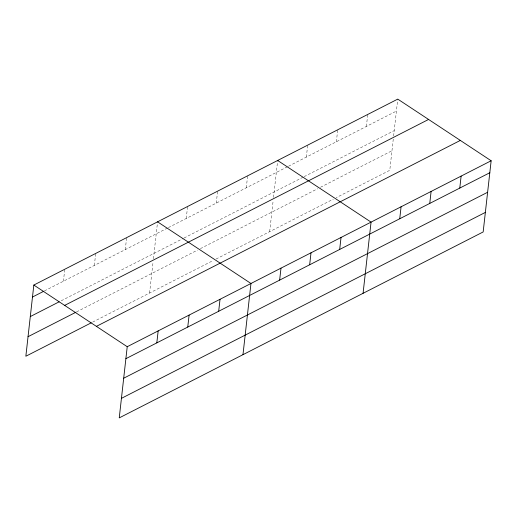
<?xml version="1.0" encoding="UTF-8"?>
<svg xmlns="http://www.w3.org/2000/svg" width="517" height="517" viewBox="0 0 517 517"><rect width="100%" height="100%" fill="white"/><g stroke="black" fill="none" stroke-linecap="round" stroke-linejoin="round"><path stroke-width="0.39" stroke-dasharray="2.58 1.94" d="M63.423 281.222L64.767 269.247M94.359 265.415L95.703 253.446M125.288 249.614L126.633 237.639M149.581 293.016L153.077 261.861M153.426 258.765L157.569 221.832M186.249 218.465L187.593 206.496M216.274 203.129L217.612 191.154M246.292 187.787L247.637 175.812M269.674 231.655L273.17 200.499M273.519 197.404L277.661 160.47M306.342 157.103L307.686 145.135M336.367 141.768L337.704 129.793M366.385 126.426L367.729 114.451M393.263 139.138L389.773 170.293L336.153 197.688M393.611 136.042L397.754 99.109M44.443 290.922L167.663 227.965M168.374 227.596L287.756 166.603M288.473 166.235L396.41 111.084M61.232 300.765L183.341 238.369M184.058 238.007L303.434 177.008M304.151 176.646L394.219 130.62M76.548 311.913L197.526 250.099M200.383 248.638L317.619 188.737M320.475 187.277L391.964 150.757M92.64 322.11L213.204 260.51M216.061 259.049L333.297 199.148"/><path stroke-width="0.78" d="M491.15 160.761L127.227 346.707L119.246 417.891L483.169 231.946L491.15 160.761L397.754 99.109L33.831 285.054L25.85 356.239L91.231 322.834M156.819 342.874L158.163 330.899M187.755 327.067L189.099 315.099M218.685 311.266L220.029 299.291M242.977 354.668L250.965 283.484L157.569 221.832M279.645 280.117L280.99 268.142M309.664 264.775L311.008 252.807M339.688 249.44L341.033 237.465M363.07 293.307L371.057 222.123L277.661 160.47M399.738 218.756L401.082 206.781M429.763 203.414L431.1 191.445M459.781 188.078L461.125 176.103M32.493 297.029L43.738 291.278M30.303 316.566L59.125 301.838M64.657 305.398L428.574 119.453M28.041 336.696L75.85 312.274M96.408 326.363L460.33 140.417M125.89 358.682L489.806 172.736M123.699 378.218L487.615 192.272M121.437 398.349L485.36 212.403M33.831 285.054L127.227 346.707"/></g></svg>
